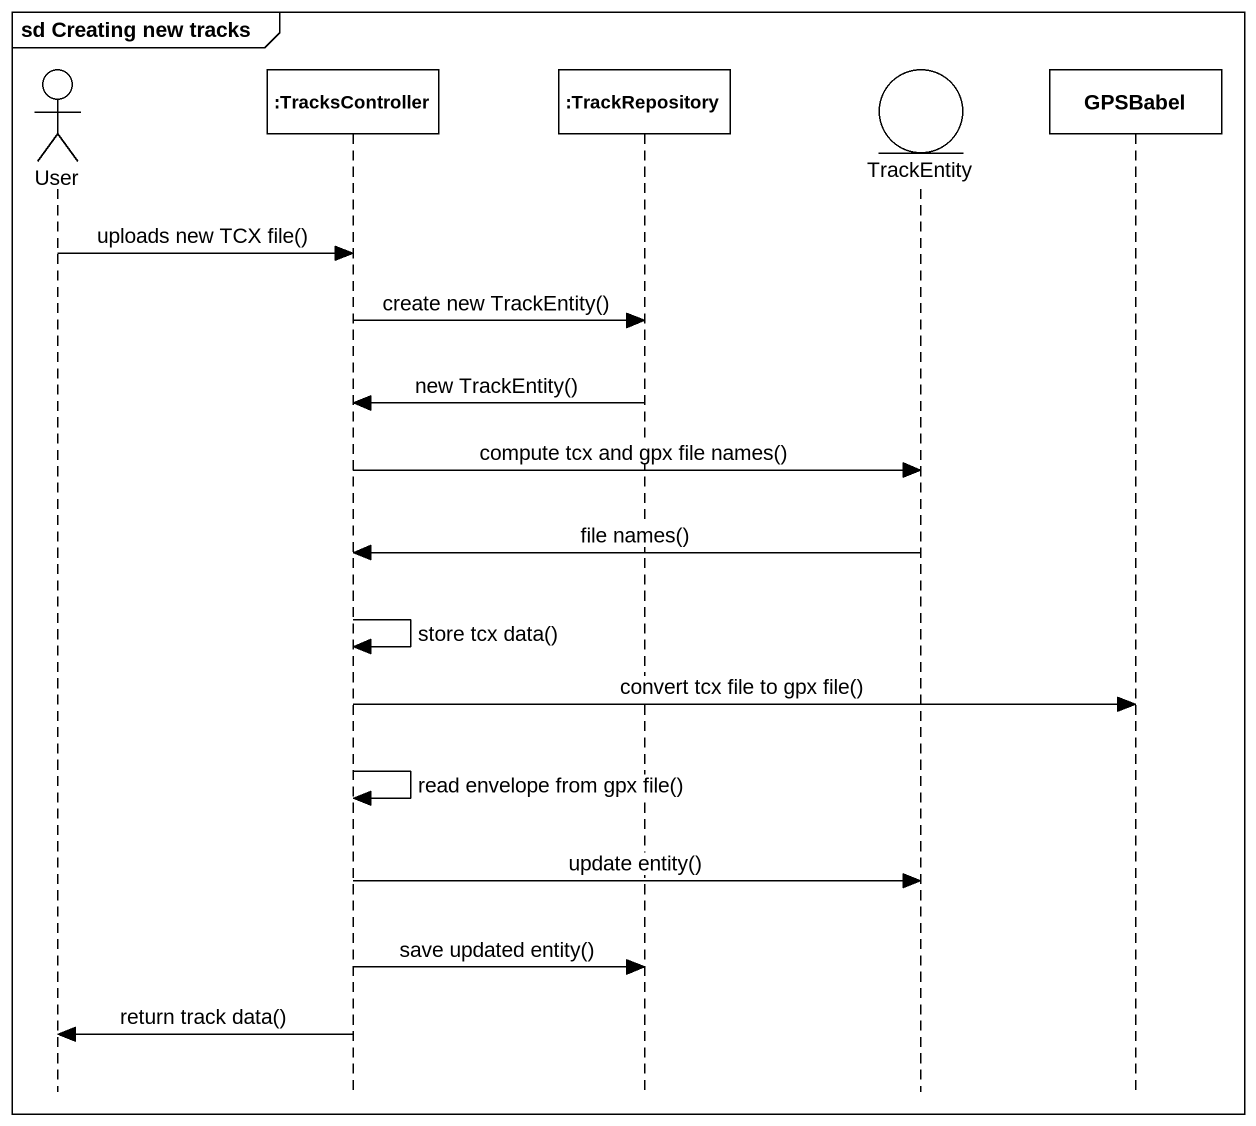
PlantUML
@startuml
mainframe sd Creating new tracks
hide footbox
actor User
participant ":TracksController" as TracksController
participant ":TrackRepository" as TrackRepository
entity TrackEntity
participant GPSBabel

User -> TracksController : uploads new TCX file()
TracksController -> TrackRepository : create new TrackEntity()
TrackRepository -> TracksController : new TrackEntity()
TracksController -> TrackEntity : compute tcx and gpx file names()
TrackEntity -> TracksController : file names()
TracksController -> TracksController : store tcx data()
TracksController -> GPSBabel : convert tcx file to gpx file()
TracksController -> TracksController : read envelope from gpx file()
TracksController -> TrackEntity : update entity()
TracksController -> TrackRepository : save updated entity()
TracksController -> User : return track data()
@enduml
